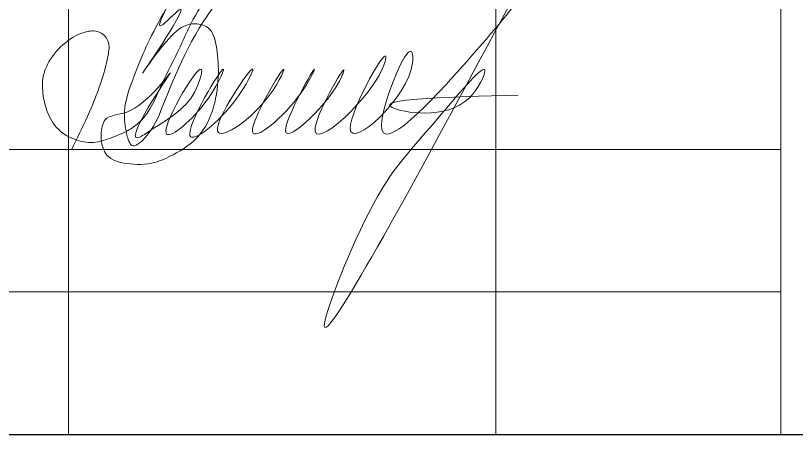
# Model space of a CAD drawing. Header units: metres. Extents: x 0 to 40.5, y 0.5 to 27.9.
# Drawn here: x 25.814 to 28.554, y 0.5 to 1.97 of the extents above; entities that cross this region are included whole.
import ezdxf

# ---------------------------------------------------------------- set-up
doc = ezdxf.new("R2010")
doc.units = ezdxf.units.M
doc.header["$MEASUREMENT"] = 0
doc.layers.add('Level 63', color=7, linetype='Continuous', lineweight=0)

msp = doc.modelspace()

# ---------------------------------------------------------------- linework, layer by layer
msp.add_line((22, 0.5), (40.5, 0.5))
at = {"color": 5, "linetype": 'Continuous', "lineweight": 0}
msp.add_open_spline([(26.0105, 1.4992), (26.0485, 1.5767), (26.1009, 1.6836), (26.1365, 1.8118), (26.1474, 1.8804), (26.1075, 1.9203), (26.0423, 1.9136), (25.9776, 1.8714), (25.9299, 1.8133), (25.906, 1.7499), (25.9092, 1.6894), (25.9255, 1.6216), (25.9634, 1.5644), (26.0226, 1.532), (26.0888, 1.5188), (26.1537, 1.5424), (26.2109, 1.5653), (26.2807, 1.6183), (26.3243, 1.7295), (26.389, 1.8509), (26.4397, 1.9701), (26.498, 2.0521), (26.5194, 2.1138), (26.5617, 2.1312), (26.5644, 2.0907), (26.5528, 2.055), (26.4382, 1.9205), (26.358, 1.7228), (26.296, 1.5649), (26.2247, 1.4983), (26.2088, 1.5354), (26.1997, 1.5731), (26.1888, 1.6499), (26.2445, 1.7948), (26.2896, 1.9119), (26.5121, 2.2801), (26.2454, 1.842), (26.4844, 2.0992), (26.1632, 1.6235), (26.344, 1.8949), (26.421, 1.9491), (26.502, 1.9333), (26.5226, 1.8535), (26.5317, 1.7271), (26.4982, 1.563), (26.3796, 1.4862), (26.2944, 1.4468), (26.2131, 1.446), (26.1416, 1.4639), (26.1168, 1.5099), (26.112, 1.5517), (26.1235, 1.6234), (26.25, 1.6146), (26.4668, 1.9287), (26.1595, 1.4776), (26.3578, 1.616), (26.4366, 1.6577), (26.4954, 1.868), (26.239, 1.4444), (26.485, 1.6414), (26.6008, 1.8963), (26.3192, 1.4268), (26.5802, 1.637), (26.7022, 1.8841), (26.4115, 1.4561), (26.6889, 1.6339), (26.8106, 1.8879), (26.5383, 1.4342), (26.7993, 1.6487), (26.91, 1.8734), (26.6334, 1.3893), (26.9257, 1.6713), (26.9909, 1.8376), (26.7066, 1.3493), (27.0817, 1.6965), (27.1357, 1.9021), (26.8184, 1.3409), (27.211, 1.6989), (27.207, 1.9259), (26.9664, 1.3367), (27.5629, 1.983), (27.6782, 2.158), (28.224, 3.3367), (26.5438, 0.039), (27.0763, 1.3723), (27.2272, 1.5238), (27.5048, 1.8589), (27.3849, 1.591), (26.9235, 1.6745), (27.3275, 1.6845), (27.5781, 1.6907)], degree=3, knots=[0, 0, 0, 0, 0.25628, 0.353581, 0.406785, 0.450947, 0.500228, 0.589539, 0.678243, 0.721139, 0.789755, 0.855622, 0.929913, 0.986796, 1.054482, 1.124935, 1.189175, 1.239866, 1.382593, 1.533904, 1.656708, 1.769166, 1.833241, 1.851218, 1.87708, 1.919627, 1.974991, 2.390092, 2.511628, 2.564183, 2.58853, 2.610373, 2.686214, 2.814194, 3.041608, 3.238132, 3.458023, 3.542151, 3.799695, 3.964581, 4.050226, 4.108456, 4.174286, 4.271529, 4.50532, 4.614114, 4.684066, 4.783342, 4.858047, 4.883077, 4.934253, 4.987448, 5.068031, 5.273314, 5.528209, 5.596865, 5.81499, 5.861814, 6.112149, 6.279116, 6.419755, 6.680665, 6.886777, 7.00733, 7.257369, 7.454423, 7.584298, 7.83004, 8.047956, 8.143902, 8.3832, 8.65874, 8.67189, 8.887943, 9.221296, 9.231594, 9.502183, 9.820257, 9.849202, 10.120034, 10.495152, 11.096402, 11.416738, 13.371737, 13.840926, 14.20828, 14.424856, 14.536091, 14.808089, 15.25283, 15.25283, 15.25283, 15.25283], dxfattribs=at)
at = {"layer": 'Level 63', "color": 7, "linetype": 'Continuous', "lineweight": 13}
for p, q in [((26, 6), (26, 0.5)), ((27.5, 6), (27.5, 0.5)), ((28.5, 6), (28.5, 0.5))]:
    msp.add_line(p, q, dxfattribs=at)
at = {"layer": 'Level 63', "color": 7, "linetype": 'Continuous', "lineweight": 0}
for p, q in [((22, 1.5), (28.5, 1.5)), ((22, 1), (28.5, 1))]:
    msp.add_line(p, q, dxfattribs=at)

doc.saveas('drawing.dxf')
